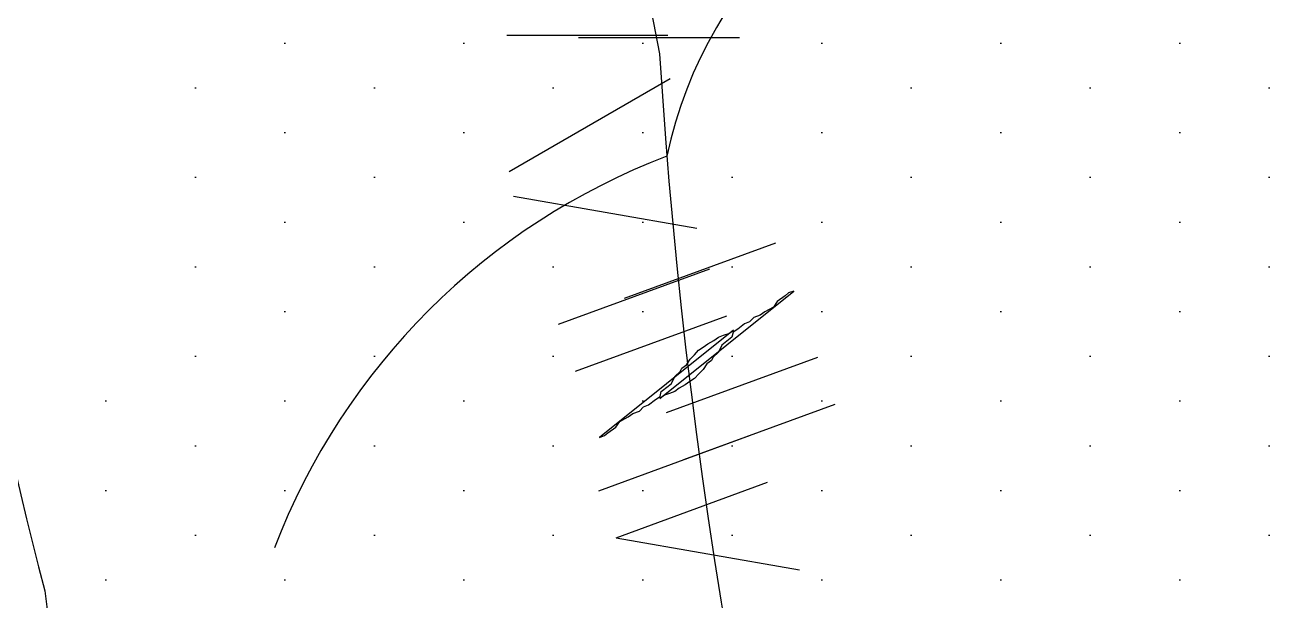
# Model space of a CAD drawing. Extents: x 3694 to 117786, y 20013 to 108631.
# Drawn here: x 25767.5 to 25924.6, y 31915.6 to 31987.5 of the extents above; entities that cross this region are included whole.
import ezdxf

# ---------------------------------------------------------------- set-up
doc = ezdxf.new("R2010")
doc.units = 0
doc.header["$LTSCALE"] = 1000
doc.header["$MEASUREMENT"] = 0
doc.layers.add('家具', color=253, linetype='Continuous')

msp = doc.modelspace()

# ---------------------------------------------------------------- hatches: boundary and pattern name
at = {"layer": '家具'}
h = msp.add_hatch(dxfattribs=at)
h.set_pattern_fill('DOTS', color=8, scale=335.28, angle=-90, style=0)
h.set_pattern_definition([(270, (-1566.307, 12540.708), (-20.955, -10.4775), [0, -20.955])])
edge = h.paths.add_edge_path()
edge.add_spline(control_points=[(25662.78, 31423.88), (25660.95, 31432.93), (25659.17, 31441.96), (25653.73, 31470.37), (25650.3, 31489.66), (25644.36, 31528.06), (25641.9, 31547.1), (25637.31, 31591.67), (25635.43, 31617.28), (25630.67, 31694.98), (25628.65, 31748.09), (25621.73, 31828.79), (25618.79, 31855.84), (25612.72, 31896.46), (25610.41, 31910.01), (25605.13, 31937.08), (25602.13, 31950.67), (25594.77, 31980.14), (25590.33, 31995.87), (25582.63, 32022), (25579.42, 32032.55), (25576.24, 32042.98)], knot_values=[0.007594, 0.007594, 0.007594, 0.007594, 1.009332, 1.009332, 3.166904, 3.166904, 5.324476, 5.324476, 8.146714, 8.146714, 13.786985, 13.786985, 16.607121, 16.607121, 18.017189, 18.017189, 19.427256, 19.427256, 21.1184, 21.1184, 22.28816, 22.28816, 22.28816, 22.28816], degree=3, periodic=0)
edge.add_ellipse((27492.81, 32604.79), major_axis=(-1412.24, 1412.24), ratio=1, start_angle=48.55715, end_angle=61.33744, ccw=False)
edge.add_ellipse((27492.81, 32356.96), major_axis=(-1412.24, 1412.24), ratio=1, start_angle=28.66256, end_angle=41.44285, ccw=False)
edge.add_spline(control_points=[(25576.24, 32918.76), (25579.42, 32929.2), (25582.63, 32939.75), (25590.33, 32965.88), (25594.77, 32981.61), (25602.13, 33011.08), (25605.13, 33024.67), (25610.41, 33051.74), (25612.72, 33065.29), (25618.79, 33105.91), (25621.73, 33132.96), (25626.82, 33192.38), (25628.66, 33224.64), (25630.39, 33256.52)], knot_values=[0.007594, 0.007594, 0.007594, 0.007594, 1.177354, 1.177354, 2.868498, 2.868498, 4.278566, 4.278566, 5.688634, 5.688634, 8.508769, 8.508769, 11.917873, 11.917873, 11.917873, 11.917873], degree=3, periodic=0)
edge.add_ellipse((25636.15, 33278.94), major_axis=(16.38, 16.38), ratio=1, start_angle=210.5825, end_angle=224.1965)
edge.add_ellipse((25771.72, 33642.9), major_axis=(-290.11, 290.11), ratio=1, start_angle=115.6565, end_angle=125.4571)
edge.add_ellipse((24991.43, 33119.5), major_axis=(-510.62, 510.62), ratio=1, start_angle=213.72155, end_angle=234.46982, ccw=False)
edge.add_ellipse((21224.43, 32647.69), major_axis=(-3173.05, 3173.05), ratio=1, start_angle=218.35798, end_angle=229.22468, ccw=False)
edge.add_ellipse((24683.47, 31745.34), major_axis=(-756.09, 756.09), ratio=1, start_angle=220.52221, end_angle=246.00697, ccw=False)
edge.add_ellipse((25763.13, 31635.85), major_axis=(-20.78, 20.78), ratio=1, start_angle=-17.314, end_angle=60.6503)
edge.add_ellipse((26021.41, 31879.25), major_axis=(269.53, 269.53), ratio=1, start_angle=176.2513, end_angle=213.9303)
edge.add_ellipse((26296.87, 31659.29), major_axis=(-269.54, 269.54), ratio=1, start_angle=68.8475, end_angle=70.5636)
edge.add_ellipse((26012.17, 29992.04), major_axis=(1063.44, 1063.44), ratio=1, start_angle=47.25508, end_angle=54.69471)
edge.add_ellipse((25808.49, 31263.72), major_axis=(153.1, 153.1), ratio=1, start_angle=58.2352, end_angle=87.2958)
edge = h.paths.add_edge_path()
edge.add_ellipse((25722.49, 31307.44), major_axis=(-59.62, 59.62), ratio=1, start_angle=82.2821, end_angle=111.8665, ccw=False)
edge.add_ellipse((25771.29, 31335.44), major_axis=(99.2, 99.2), ratio=1, start_angle=154.3192, end_angle=169.3068, ccw=False)
edge.add_ellipse((25896.08, 32846.25), major_axis=(1116.04, 1116.04), ratio=1, start_angle=215.62195, end_angle=236.67588)
edge.add_spline(control_points=[(26215.5, 31300.59), (26215.69, 31298.4), (26216.55, 31288.82), (26217.14, 31278.8), (26217.99, 31269.41)], knot_values=[0, 0, 0, 0, 0.241803, 1.05283, 1.05283, 1.05283, 1.05283], degree=3, periodic=0)
edge.add_ellipse((26255.9, 31272.71), major_axis=(-26.91, 26.91), ratio=1, start_angle=49.7272, end_angle=121.2232)
edge.add_ellipse((25925.72, 35279.25), major_axis=(2868.19, 2868.19), ratio=1, start_angle=221.65955, end_angle=229.54069, ccw=False)
edge = h.paths.add_edge_path()
edge.add_ellipse((25722.49, 33654.3), major_axis=(59.62, 59.62), ratio=1, start_angle=68.1335, end_angle=97.7179, ccw=False)
edge.add_ellipse((25925.72, 29682.5), major_axis=(-2868.19, 2868.19), ratio=1, start_angle=310.4559, end_angle=318.34045, ccw=False)
edge.add_ellipse((26256.08, 33689.01), major_axis=(-26.91, 26.91), ratio=1, start_angle=-31.3236, end_angle=40.0165)
edge.add_spline(control_points=[(26218.17, 33692.31), (26217.83, 33688.62), (26217.56, 33685.18), (26217.31, 33681.92)], knot_values=[0, 0, 0, 0, 0.318986, 0.318986, 0.318986, 0.318986], degree=3, periodic=0)
edge.add_ellipse((25787.82, 30136.05), major_axis=(-2525.63, 2525.63), ratio=1, start_angle=-51.90623, end_angle=-42.87541)
edge = h.paths.add_edge_path()
edge.add_ellipse((25936.38, 33218.45), major_axis=(221.16, 221.16), ratio=1, start_angle=249.068, end_angle=320.144, ccw=False)
edge.add_ellipse((25845.66, 32959.01), major_axis=(-155.45, 155.45), ratio=1, start_angle=155.1189, end_angle=218.1718, ccw=False)
edge.add_ellipse((26469.11, 32583.91), major_axis=(405.32, 405.32), ratio=1, start_angle=117.88643, end_angle=164.47377)
edge.add_ellipse((25759.1, 32002.77), major_axis=(258.82, 258.82), ratio=1, start_angle=319.4937, end_angle=369.8017, ccw=False)
edge.add_ellipse((26033.54, 31769.3), major_axis=(196.09, 196.09), ratio=1, start_angle=323.3076, end_angle=385.9615, ccw=False)
edge.add_ellipse((25947.61, 31313.07), major_axis=(433.68, 433.68), ratio=1, start_angle=340.12182, end_angle=369.01888, ccw=False)
edge.add_ellipse((10815.44, 32429.69), major_axis=(-11109.23, 11109.23), ratio=1, start_angle=221.285609, end_angle=221.875833, ccw=False)
edge.add_spline(control_points=[(26493.26, 31411.9), (26486.23, 31411.45), (26479.08, 31411.35), (26471.58, 31411.63)], knot_values=[2.29351, 2.29351, 2.29351, 2.29351, 2.979733, 2.979733, 2.979733, 2.979733], degree=3, periodic=0)
edge.add_spline(control_points=[(26471.58, 31411.63), (26467.36, 31411.79), (26456, 31412.52), (26440.03, 31414.58), (26443.69, 31428.33), (26439.95, 31432.1), (26437.17, 31433.68)], knot_values=[2.979733, 2.979733, 2.979733, 2.979733, 3.365456, 3.990522, 4.278466, 4.605763, 4.605763, 4.605763, 4.605763], degree=3, periodic=0)
edge.add_spline(control_points=[(26437.17, 31433.68), (26434.39, 31435.26), (26430.81, 31436.41), (26427.23, 31437.56)], knot_values=[4.605763, 4.605763, 4.605763, 4.605763, 4.934211, 4.934211, 4.934211, 4.934211], degree=3, periodic=0)
edge.add_ellipse((26012.17, 29992.04), major_axis=(-1063.44, 1063.44), ratio=1, start_angle=-61.02051, end_angle=-52.79563)
edge.add_ellipse((26083.49, 31751.85), major_axis=(-212.58, 212.58), ratio=1, start_angle=161.1869, end_angle=194.3664)
edge.add_ellipse((26083.4, 31433.23), major_axis=(217.18, 217.18), ratio=1, start_angle=347.5897, end_angle=388.9748)
edge.add_ellipse((25731.36, 31559.84), major_axis=(331.09, 331.09), ratio=1, start_angle=336.1037, end_angle=362.1536)
edge.add_ellipse((26298.48, 31544.49), major_axis=(-308.61, 308.61), ratio=1, start_angle=-10.2604, end_angle=-2.0534)
edge.add_spline(control_points=[(26001.12, 31863.96), (25992.17, 31856.91), (25969.73, 31839.24), (25979.5, 31902.48), (25956.49, 31937.54), (25929.27, 31997.14), (25961.86, 32062.77), (25942.62, 32144.53), (25926.68, 32231.36), (25867, 32267.5), (25858.38, 32323.05), (25825.52, 32311.22), (25824.03, 32328.39), (25823.35, 32337.33)], knot_values=[28.726228, 28.726228, 28.726228, 28.726228, 29.65137, 31.045535, 32.970907, 34.80046, 37.537981, 40.132447, 43.737998, 46.299248, 47.538816, 48.20545, 48.984057, 48.984057, 48.984057, 48.984057], degree=3, periodic=0)
edge.add_ellipse((32110.24, 32499.07), major_axis=(-4446.97, 4446.97), ratio=1, start_angle=42.846266, end_angle=46.473696, ccw=False)
edge.add_spline(control_points=[(25825.72, 32735.41), (25827.12, 32749.3), (25830.3, 32773.8), (25873.86, 32804.82), (25894.59, 32873.4), (25930.04, 32937.04), (25918.78, 33008.53), (25955.54, 33031.18), (25987.9, 33118.04), (25988.47, 33096.8)], knot_values=[0, 0, 0, 0, 1.426784, 2.507846, 5.446644, 8.794162, 10.36551, 12.195062, 14.476347, 14.476347, 14.476347, 14.476347], degree=3, periodic=0)
edge.add_ellipse((25595.37, 33351.18), major_axis=(-331.09, 331.09), ratio=1, start_angle=192.0923, end_angle=216.81)
edge.add_ellipse((25910.2, 33553.27), major_axis=(217.18, 217.18), ratio=1, start_angle=253.939, end_angle=295.324)
edge.add_ellipse((25981.51, 33242.73), major_axis=(-212.58, 212.58), ratio=1, start_angle=268.5473, end_angle=274.8553)
edge.add_ellipse((26015.71, 34854.62), major_axis=(-983.78, 983.78), ratio=1, start_angle=141.58816, end_angle=151.91197)
edge.add_spline(control_points=[(26420.43, 33523.52), (26425.94, 33525.33), (26431.45, 33527.14), (26434.04, 33530.52)], knot_values=[4.42753, 4.42753, 4.42753, 4.42753, 4.934211, 4.934211, 4.934211, 4.934211], degree=3, periodic=0)
edge.add_ellipse((25941.61, 33650.24), major_axis=(-358.34, 358.34), ratio=1, start_angle=172.1836, end_angle=211.3352, ccw=False)
h = msp.add_hatch(dxfattribs=at)
h.set_pattern_fill('DOTS', color=8, scale=178.816, angle=-90, style=0)
h.set_pattern_definition([(90, (9862.895, 42244.804), (-11.176, 5.588), [0, -11.176])])
edge = h.paths.add_edge_path(flags=17)
edge.add_ellipse((25770.76, 31940.75), major_axis=(23.26, 23.26), ratio=1, start_angle=292.7744, end_angle=342.5706, ccw=False)
edge.add_ellipse((25877.72, 31891.93), major_axis=(-59.9, 59.9), ratio=1, start_angle=-24.1656, end_angle=19.5752, ccw=False)
edge.add_ellipse((25835.65, 31926.07), major_axis=(32.95, 32.95), ratio=1, start_angle=30.1589, end_angle=95.0784)
edge = h.paths.add_edge_path(flags=17)
edge.add_ellipse((26526.18, 32025.56), major_axis=(481.37, 481.37), ratio=1, start_angle=138.85307, end_angle=139.58773)
edge.add_ellipse((25901.27, 31959.73), major_axis=(38.8, 38.8), ratio=1, start_angle=51.5394, end_angle=123.0337, ccw=False)
edge.add_ellipse((25893.16, 32035.56), major_axis=(15.13, 15.13), ratio=1, start_angle=92.9898, end_angle=229.9978, ccw=False)
edge.add_ellipse((25937.71, 31982.14), major_axis=(-64.2, 64.2), ratio=1, start_angle=-3.2565, end_angle=46.4651)
edge = h.paths.add_edge_path()
edge.add_ellipse((26109.75, 31957.64), major_axis=(-242.04, 242.04), ratio=1, start_angle=51.8502, end_angle=101.4606)
edge.add_spline(control_points=[(25920.63, 31672.33), (25928.57, 31665.75), (25938.68, 31657.38), (25947.26, 31663), (25948.99, 31664.59)], knot_values=[0, 0, 0, 0, 1.422385, 1.810205, 1.810205, 1.810205, 1.810205], degree=3, periodic=0)
edge.add_ellipse((26526.18, 32025.56), major_axis=(481.37, 481.37), ratio=1, start_angle=162.42863, end_angle=167.02149, ccw=False)
edge.add_ellipse((26083.14, 31971.61), major_axis=(216.1, 216.1), ratio=1, start_angle=142.0668, end_angle=193.1655, ccw=False)
edge.add_ellipse((26237.11, 32036.47), major_axis=(-331.35, 331.35), ratio=1, start_angle=14.7434, end_angle=57.629, ccw=False)
edge.add_ellipse((26826.76, 32177.3), major_axis=(706.38, 706.38), ratio=1, start_angle=126.92238, end_angle=129.52687, ccw=False)
edge.add_spline(control_points=[(25837.7, 32317.67), (25833.98, 32317.84), (25822.7, 32315.68), (25819.81, 32303.98), (25817.86, 32296.09)], knot_values=[0, 0, 0, 0, 0.581976, 1.791185, 1.791185, 1.791185, 1.791185], degree=3, periodic=0)
edge.add_ellipse((26267.7, 32046.54), major_axis=(-363.75, 363.75), ratio=1, start_angle=15.9802, end_angle=59.6064)
edge = h.paths.add_edge_path()
edge.add_spline(control_points=[(25861.65, 32298.02), (25857.77, 32305.02), (25852.38, 32314.76), (25840.88, 32317.53), (25837.7, 32317.67)], knot_values=[1.791185, 1.791185, 1.791185, 1.791185, 3.069002, 3.567392, 3.567392, 3.567392, 3.567392], degree=3, periodic=0)
edge.add_ellipse((26826.76, 32177.3), major_axis=(-706.38, 706.38), ratio=1, start_angle=36.92238, end_angle=39.52687)
edge.add_ellipse((25526.81, 32018.32), major_axis=(-281.07, 281.07), ratio=1, start_angle=221.0682, end_angle=264.7664, ccw=False)
edge.add_ellipse((25520.81, 31853.57), major_axis=(-300.8, 300.8), ratio=1, start_angle=205.5567, end_angle=243.8578, ccw=False)
edge.add_ellipse((26526.18, 32025.56), major_axis=(481.37, 481.37), ratio=1, start_angle=162.42863, end_angle=167.02149)
edge.add_spline(control_points=[(25948.99, 31664.59), (25951.6, 31667.01), (25958.73, 31677.03), (25961.86, 31686.85), (25963.95, 31693.45)], knot_values=[1.810205, 1.810205, 1.810205, 1.810205, 2.398758, 3.598447, 3.598447, 3.598447, 3.598447], degree=3, periodic=0)
edge.add_ellipse((25593.65, 31811.45), major_axis=(-274.82, 274.82), ratio=1, start_angle=207.3247, end_angle=252.1485)
edge.add_ellipse((25649.2, 32080.14), major_axis=(-215.18, 215.18), ratio=1, start_angle=207.5325, end_angle=270.7223)

# ---------------------------------------------------------------- linework, layer by layer
at = {"layer": '家具', "color": 8, "linetype": 'Continuous'}
for p, q in [((25847.72, 31986.18, 0), (25827.59, 31986.18, 0)), ((25847.72, 31986.18, 0), (25827.59, 31986.18, 0)), ((25847.72, 31986.18, 0), (25827.59, 31986.18, 0)), ((25847.72, 31986.18, 0), (25827.59, 31986.18, 0)), ((25836.53, 31985.95, 0), (25856.66, 31985.95, 0)), ((25836.53, 31985.95, 0), (25856.66, 31985.95, 0)), ((25836.53, 31985.95, 0), (25856.66, 31985.95, 0)), ((25836.53, 31985.95, 0), (25856.66, 31985.95, 0)), ((25827.88, 31969.19, 0), (25848.01, 31980.81, 0)), ((25827.88, 31969.19, 0), (25848.01, 31980.81, 0)), ((25827.88, 31969.19, 0), (25848.01, 31980.81, 0)), ((25828.42, 31966.13, 0), (25851.32, 31962.14, 0)), ((25828.42, 31966.13, 0), (25851.32, 31962.14, 0)), ((25828.42, 31966.13, 0), (25851.32, 31962.14, 0)), ((25842.31, 31953.37, 0), (25861.21, 31960.3, 0)), ((25842.31, 31953.37, 0), (25861.21, 31960.3, 0)), ((25842.31, 31953.37, 0), (25861.21, 31960.3, 0)), ((25842.31, 31953.37, 0), (25861.21, 31960.3, 0)), ((25852.9, 31957.01, 0), (25834, 31950.08, 0)), ((25852.9, 31957.01, 0), (25834, 31950.08, 0)), ((25852.9, 31957.01, 0), (25834, 31950.08, 0)), ((25852.9, 31957.01, 0), (25834, 31950.08, 0)), ((25846.7, 31940.86, 0), (25863.43, 31954.26, 0)), ((25846.7, 31940.86, 0), (25863.43, 31954.26, 0)), ((25846.7, 31940.86, 0), (25863.43, 31954.26, 0)), ((25846.7, 31940.86, 0), (25863.43, 31954.26, 0)), ((25863.43, 31954.26, 0), (25862.78, 31954.03, 0)), ((25863.43, 31954.26, 0), (25862.78, 31954.03, 0)), ((25863.43, 31954.26, 0), (25862.78, 31954.03, 0)), ((25863.43, 31954.26, 0), (25862.78, 31954.03, 0)), ((25861.36, 31952.96, 0), (25860.89, 31952.24, 0)), ((25861.36, 31952.96, 0), (25860.89, 31952.24, 0)), ((25861.36, 31952.96, 0), (25860.89, 31952.24, 0)), ((25861.36, 31952.96, 0), (25860.89, 31952.24, 0)), ((25862.36, 31953.69, 0), (25861.36, 31952.96, 0)), ((25862.36, 31953.69, 0), (25861.36, 31952.96, 0)), ((25862.36, 31953.69, 0), (25861.36, 31952.96, 0)), ((25862.36, 31953.69, 0), (25861.36, 31952.96, 0)), ((25862.78, 31954.03, 0), (25862.36, 31953.69, 0)), ((25862.78, 31954.03, 0), (25862.36, 31953.69, 0)), ((25862.78, 31954.03, 0), (25862.36, 31953.69, 0)), ((25862.78, 31954.03, 0), (25862.36, 31953.69, 0)), ((25855.05, 31951.13, 0), (25836.15, 31944.21, 0)), ((25855.05, 31951.13, 0), (25836.15, 31944.21, 0)), ((25855.05, 31951.13, 0), (25836.15, 31944.21, 0)), ((25855.05, 31951.13, 0), (25836.15, 31944.21, 0)), ((25859.25, 31951.27, 0), (25858.44, 31950.98, 0)), ((25859.25, 31951.27, 0), (25858.44, 31950.98, 0)), ((25859.25, 31951.27, 0), (25858.44, 31950.98, 0)), ((25859.25, 31951.27, 0), (25858.44, 31950.98, 0)), ((25859.83, 31951.67, 0), (25859.25, 31951.27, 0)), ((25859.83, 31951.67, 0), (25859.25, 31951.27, 0)), ((25859.83, 31951.67, 0), (25859.25, 31951.27, 0)), ((25859.83, 31951.67, 0), (25859.25, 31951.27, 0)), ((25860.89, 31952.24, 0), (25859.83, 31951.67, 0)), ((25860.89, 31952.24, 0), (25859.83, 31951.67, 0)), ((25860.89, 31952.24, 0), (25859.83, 31951.67, 0)), ((25860.89, 31952.24, 0), (25859.83, 31951.67, 0)), ((25856.43, 31949.52, 0), (25855.85, 31949.12, 0)), ((25856.43, 31949.52, 0), (25855.85, 31949.12, 0)), ((25856.43, 31949.52, 0), (25855.85, 31949.12, 0)), ((25856.43, 31949.52, 0), (25855.85, 31949.12, 0)), ((25857.28, 31950.19, 0), (25856.43, 31949.52, 0)), ((25857.28, 31950.19, 0), (25856.43, 31949.52, 0)), ((25857.28, 31950.19, 0), (25856.43, 31949.52, 0)), ((25857.28, 31950.19, 0), (25856.43, 31949.52, 0)), ((25857.92, 31950.43, 0), (25857.28, 31950.19, 0)), ((25857.92, 31950.43, 0), (25857.28, 31950.19, 0)), ((25857.92, 31950.43, 0), (25857.28, 31950.19, 0)), ((25857.92, 31950.43, 0), (25857.28, 31950.19, 0)), ((25858.44, 31950.98, 0), (25857.92, 31950.43, 0)), ((25858.44, 31950.98, 0), (25857.92, 31950.43, 0)), ((25858.44, 31950.98, 0), (25857.92, 31950.43, 0)), ((25858.44, 31950.98, 0), (25857.92, 31950.43, 0)), ((25855.9, 31949.37, 0), (25839.17, 31935.97, 0)), ((25855.9, 31949.37, 0), (25839.17, 31935.97, 0)), ((25855.9, 31949.37, 0), (25839.17, 31935.97, 0)), ((25855.9, 31949.37, 0), (25839.17, 31935.97, 0)), ((25852.71, 31947.66, 0), (25853.45, 31948.11, 0)), ((25852.71, 31947.66, 0), (25853.45, 31948.11, 0)), ((25852.71, 31947.66, 0), (25853.45, 31948.11, 0)), ((25852.71, 31947.66, 0), (25853.45, 31948.11, 0)), ((25853.45, 31948.11, 0), (25854.03, 31948.51, 0)), ((25853.45, 31948.11, 0), (25854.03, 31948.51, 0)), ((25853.45, 31948.11, 0), (25854.03, 31948.51, 0)), ((25853.45, 31948.11, 0), (25854.03, 31948.51, 0)), ((25854.03, 31948.51, 0), (25854.67, 31948.74, 0)), ((25854.03, 31948.51, 0), (25854.67, 31948.74, 0)), ((25854.03, 31948.51, 0), (25854.67, 31948.74, 0)), ((25854.03, 31948.51, 0), (25854.67, 31948.74, 0)), ((25854.86, 31947.85, 0), (25854.44, 31947.51, 0)), ((25854.86, 31947.85, 0), (25854.44, 31947.51, 0)), ((25854.86, 31947.85, 0), (25854.44, 31947.51, 0)), ((25854.86, 31947.85, 0), (25854.44, 31947.51, 0)), ((25854.67, 31948.74, 0), (25855.31, 31948.98, 0)), ((25854.67, 31948.74, 0), (25855.31, 31948.98, 0)), ((25854.67, 31948.74, 0), (25855.31, 31948.98, 0)), ((25854.67, 31948.74, 0), (25855.31, 31948.98, 0)), ((25855.71, 31948.52, 0), (25854.86, 31947.85, 0)), ((25855.71, 31948.52, 0), (25854.86, 31947.85, 0)), ((25855.71, 31948.52, 0), (25854.86, 31947.85, 0)), ((25855.71, 31948.52, 0), (25854.86, 31947.85, 0)), ((25855.31, 31948.98, 0), (25855.9, 31949.37, 0)), ((25855.31, 31948.98, 0), (25855.9, 31949.37, 0)), ((25855.31, 31948.98, 0), (25855.9, 31949.37, 0)), ((25855.31, 31948.98, 0), (25855.9, 31949.37, 0)), ((25855.85, 31949.12, 0), (25855.71, 31948.52, 0)), ((25855.85, 31949.12, 0), (25855.71, 31948.52, 0)), ((25855.85, 31949.12, 0), (25855.71, 31948.52, 0)), ((25855.85, 31949.12, 0), (25855.71, 31948.52, 0)), ((25850.49, 31945.76, 0), (25851.02, 31946.31, 0)), ((25850.49, 31945.76, 0), (25851.02, 31946.31, 0)), ((25850.49, 31945.76, 0), (25851.02, 31946.31, 0)), ((25850.49, 31945.76, 0), (25851.02, 31946.31, 0)), ((25851.02, 31946.31, 0), (25851.54, 31946.87, 0)), ((25851.02, 31946.31, 0), (25851.54, 31946.87, 0)), ((25851.02, 31946.31, 0), (25851.54, 31946.87, 0)), ((25851.02, 31946.31, 0), (25851.54, 31946.87, 0)), ((25851.54, 31946.87, 0), (25852.12, 31947.26, 0)), ((25851.54, 31946.87, 0), (25852.12, 31947.26, 0)), ((25851.54, 31946.87, 0), (25852.12, 31947.26, 0)), ((25851.54, 31946.87, 0), (25852.12, 31947.26, 0)), ((25852.12, 31947.26, 0), (25852.71, 31947.66, 0)), ((25852.12, 31947.26, 0), (25852.71, 31947.66, 0)), ((25852.12, 31947.26, 0), (25852.71, 31947.66, 0)), ((25852.12, 31947.26, 0), (25852.71, 31947.66, 0)), ((25854.03, 31946.64, 0), (25853.35, 31946.02, 0)), ((25854.03, 31946.64, 0), (25853.35, 31946.02, 0)), ((25854.03, 31946.64, 0), (25853.35, 31946.02, 0)), ((25854.03, 31946.64, 0), (25853.35, 31946.02, 0)), ((25854.44, 31947.51, 0), (25854.03, 31946.64, 0)), ((25854.44, 31947.51, 0), (25854.03, 31946.64, 0)), ((25854.44, 31947.51, 0), (25854.03, 31946.64, 0)), ((25854.44, 31947.51, 0), (25854.03, 31946.64, 0)), ((25847.54, 31939.1, 0), (25866.44, 31946.02, 0)), ((25847.54, 31939.1, 0), (25866.44, 31946.02, 0)), ((25847.54, 31939.1, 0), (25866.44, 31946.02, 0)), ((25847.54, 31939.1, 0), (25866.44, 31946.02, 0)), ((25849.44, 31944.65, 0), (25850.03, 31945.04, 0)), ((25849.44, 31944.65, 0), (25850.03, 31945.04, 0)), ((25849.44, 31944.65, 0), (25850.03, 31945.04, 0)), ((25849.44, 31944.65, 0), (25850.03, 31945.04, 0)), ((25850.03, 31945.04, 0), (25850.49, 31945.76, 0)), ((25850.03, 31945.04, 0), (25850.49, 31945.76, 0)), ((25850.03, 31945.04, 0), (25850.49, 31945.76, 0)), ((25850.03, 31945.04, 0), (25850.49, 31945.76, 0)), ((25852.56, 31945.19, 0), (25852.1, 31944.47, 0)), ((25852.56, 31945.19, 0), (25852.1, 31944.47, 0)), ((25852.56, 31945.19, 0), (25852.1, 31944.47, 0)), ((25852.56, 31945.19, 0), (25852.1, 31944.47, 0)), ((25853.15, 31945.59, 0), (25852.56, 31945.19, 0)), ((25853.15, 31945.59, 0), (25852.56, 31945.19, 0)), ((25853.15, 31945.59, 0), (25852.56, 31945.19, 0)), ((25853.15, 31945.59, 0), (25852.56, 31945.19, 0)), ((25853.35, 31946.02, 0), (25853.15, 31945.59, 0)), ((25853.35, 31946.02, 0), (25853.15, 31945.59, 0)), ((25853.35, 31946.02, 0), (25853.15, 31945.59, 0)), ((25853.35, 31946.02, 0), (25853.15, 31945.59, 0)), ((25848.15, 31942.72, 0), (25848.56, 31943.59, 0)), ((25848.15, 31942.72, 0), (25848.56, 31943.59, 0)), ((25848.15, 31942.72, 0), (25848.56, 31943.59, 0)), ((25848.15, 31942.72, 0), (25848.56, 31943.59, 0)), ((25848.56, 31943.59, 0), (25849.24, 31944.21, 0)), ((25848.56, 31943.59, 0), (25849.24, 31944.21, 0)), ((25848.56, 31943.59, 0), (25849.24, 31944.21, 0)), ((25848.56, 31943.59, 0), (25849.24, 31944.21, 0)), ((25849.24, 31944.21, 0), (25849.44, 31944.65, 0)), ((25849.24, 31944.21, 0), (25849.44, 31944.65, 0)), ((25849.24, 31944.21, 0), (25849.44, 31944.65, 0)), ((25849.24, 31944.21, 0), (25849.44, 31944.65, 0)), ((25851.05, 31943.36, 0), (25850.47, 31942.97, 0)), ((25851.05, 31943.36, 0), (25850.47, 31942.97, 0)), ((25851.05, 31943.36, 0), (25850.47, 31942.97, 0)), ((25851.05, 31943.36, 0), (25850.47, 31942.97, 0)), ((25851.58, 31943.92, 0), (25851.05, 31943.36, 0)), ((25851.58, 31943.92, 0), (25851.05, 31943.36, 0)), ((25851.58, 31943.92, 0), (25851.05, 31943.36, 0)), ((25851.58, 31943.92, 0), (25851.05, 31943.36, 0)), ((25852.1, 31944.47, 0), (25851.58, 31943.92, 0)), ((25852.1, 31944.47, 0), (25851.58, 31943.92, 0)), ((25852.1, 31944.47, 0), (25851.58, 31943.92, 0)), ((25852.1, 31944.47, 0), (25851.58, 31943.92, 0)), ((25846.74, 31941.11, 0), (25846.88, 31941.71, 0)), ((25846.74, 31941.11, 0), (25846.88, 31941.71, 0)), ((25846.74, 31941.11, 0), (25846.88, 31941.71, 0)), ((25846.74, 31941.11, 0), (25846.88, 31941.71, 0)), ((25846.88, 31941.71, 0), (25847.73, 31942.38, 0)), ((25846.88, 31941.71, 0), (25847.73, 31942.38, 0)), ((25846.88, 31941.71, 0), (25847.73, 31942.38, 0)), ((25846.88, 31941.71, 0), (25847.73, 31942.38, 0)), ((25847.73, 31942.38, 0), (25848.15, 31942.72, 0)), ((25847.73, 31942.38, 0), (25848.15, 31942.72, 0)), ((25847.73, 31942.38, 0), (25848.15, 31942.72, 0)), ((25847.73, 31942.38, 0), (25848.15, 31942.72, 0)), ((25848.56, 31941.72, 0), (25847.92, 31941.49, 0)), ((25848.56, 31941.72, 0), (25847.92, 31941.49, 0)), ((25848.56, 31941.72, 0), (25847.92, 31941.49, 0)), ((25848.56, 31941.72, 0), (25847.92, 31941.49, 0)), ((25849.14, 31942.12, 0), (25848.56, 31941.72, 0)), ((25849.14, 31942.12, 0), (25848.56, 31941.72, 0)), ((25849.14, 31942.12, 0), (25848.56, 31941.72, 0)), ((25849.14, 31942.12, 0), (25848.56, 31941.72, 0)), ((25849.89, 31942.57, 0), (25849.14, 31942.12, 0)), ((25849.89, 31942.57, 0), (25849.14, 31942.12, 0)), ((25849.89, 31942.57, 0), (25849.14, 31942.12, 0)), ((25849.89, 31942.57, 0), (25849.14, 31942.12, 0)), ((25850.47, 31942.97, 0), (25849.89, 31942.57, 0)), ((25850.47, 31942.97, 0), (25849.89, 31942.57, 0)), ((25850.47, 31942.97, 0), (25849.89, 31942.57, 0)), ((25850.47, 31942.97, 0), (25849.89, 31942.57, 0)), ((25844.67, 31939.8, 0), (25845.31, 31940.04, 0)), ((25844.67, 31939.8, 0), (25845.31, 31940.04, 0)), ((25844.67, 31939.8, 0), (25845.31, 31940.04, 0)), ((25844.67, 31939.8, 0), (25845.31, 31940.04, 0)), ((25845.31, 31940.04, 0), (25846.16, 31940.71, 0)), ((25845.31, 31940.04, 0), (25846.16, 31940.71, 0)), ((25845.31, 31940.04, 0), (25846.16, 31940.71, 0)), ((25845.31, 31940.04, 0), (25846.16, 31940.71, 0)), ((25846.16, 31940.71, 0), (25846.74, 31941.11, 0)), ((25846.16, 31940.71, 0), (25846.74, 31941.11, 0)), ((25846.16, 31940.71, 0), (25846.74, 31941.11, 0)), ((25846.16, 31940.71, 0), (25846.74, 31941.11, 0)), ((25847.28, 31941.25, 0), (25846.7, 31940.86, 0)), ((25847.28, 31941.25, 0), (25846.7, 31940.86, 0)), ((25847.28, 31941.25, 0), (25846.7, 31940.86, 0)), ((25847.28, 31941.25, 0), (25846.7, 31940.86, 0)), ((25847.92, 31941.49, 0), (25847.28, 31941.25, 0)), ((25847.92, 31941.49, 0), (25847.28, 31941.25, 0)), ((25847.92, 31941.49, 0), (25847.28, 31941.25, 0)), ((25847.92, 31941.49, 0), (25847.28, 31941.25, 0)), ((25849.69, 31933.22, 0), (25868.6, 31940.15, 0)), ((25849.69, 31933.22, 0), (25868.6, 31940.15, 0)), ((25849.69, 31933.22, 0), (25868.6, 31940.15, 0)), ((25849.69, 31933.22, 0), (25868.6, 31940.15, 0)), ((25841.7, 31937.99, 0), (25842.76, 31938.56, 0)), ((25841.7, 31937.99, 0), (25842.76, 31938.56, 0)), ((25841.7, 31937.99, 0), (25842.76, 31938.56, 0)), ((25841.7, 31937.99, 0), (25842.76, 31938.56, 0)), ((25842.76, 31938.56, 0), (25843.35, 31938.96, 0)), ((25842.76, 31938.56, 0), (25843.35, 31938.96, 0)), ((25842.76, 31938.56, 0), (25843.35, 31938.96, 0)), ((25842.76, 31938.56, 0), (25843.35, 31938.96, 0)), ((25843.35, 31938.96, 0), (25844.15, 31939.25, 0)), ((25843.35, 31938.96, 0), (25844.15, 31939.25, 0)), ((25843.35, 31938.96, 0), (25844.15, 31939.25, 0)), ((25843.35, 31938.96, 0), (25844.15, 31939.25, 0)), ((25844.15, 31939.25, 0), (25844.67, 31939.8, 0)), ((25844.15, 31939.25, 0), (25844.67, 31939.8, 0)), ((25844.15, 31939.25, 0), (25844.67, 31939.8, 0)), ((25844.15, 31939.25, 0), (25844.67, 31939.8, 0)), ((25840.23, 31936.54, 0), (25841.23, 31937.27, 0)), ((25840.23, 31936.54, 0), (25841.23, 31937.27, 0)), ((25840.23, 31936.54, 0), (25841.23, 31937.27, 0)), ((25840.23, 31936.54, 0), (25841.23, 31937.27, 0)), ((25841.23, 31937.27, 0), (25841.7, 31937.99, 0)), ((25841.23, 31937.27, 0), (25841.7, 31937.99, 0)), ((25841.23, 31937.27, 0), (25841.7, 31937.99, 0)), ((25841.23, 31937.27, 0), (25841.7, 31937.99, 0)), ((25839.1, 31929.33, 0), (25858.01, 31936.25, 0)), ((25839.1, 31929.33, 0), (25858.01, 31936.25, 0)), ((25839.1, 31929.33, 0), (25858.01, 31936.25, 0)), ((25839.1, 31929.33, 0), (25858.01, 31936.25, 0)), ((25839.17, 31935.97, 0), (25839.81, 31936.21, 0)), ((25839.17, 31935.97, 0), (25839.81, 31936.21, 0)), ((25839.17, 31935.97, 0), (25839.81, 31936.21, 0)), ((25839.17, 31935.97, 0), (25839.81, 31936.21, 0)), ((25839.81, 31936.21, 0), (25840.23, 31936.54, 0)), ((25839.81, 31936.21, 0), (25840.23, 31936.54, 0)), ((25839.81, 31936.21, 0), (25840.23, 31936.54, 0)), ((25839.81, 31936.21, 0), (25840.23, 31936.54, 0)), ((25841.26, 31923.45, 0), (25860.16, 31930.38, 0)), ((25841.26, 31923.45, 0), (25860.16, 31930.38, 0)), ((25841.26, 31923.45, 0), (25860.16, 31930.38, 0)), ((25841.26, 31923.45, 0), (25860.16, 31930.38, 0)), ((25841.26, 31923.45, 0), (25864.16, 31919.46, 0)), ((25841.26, 31923.45, 0), (25864.16, 31919.46, 0)), ((25841.26, 31923.45, 0), (25864.16, 31919.46, 0))]:
    msp.add_line(p, q, dxfattribs=at)
at = {"layer": '家具'}
for centre, radius, start, end in [((26826.76, 32177.3, 0), 998.97, 171.92238, 191.16152), ((26267.7, 32046.54, 0), 514.43, 150.9802, 194.6064), ((25901.27, 31959.73, 0), 54.87, 96.5394, 168.0337), ((26526.18, 32025.56, 0), 680.77, 183.50652, 212.02149), ((25877.72, 31891.93, 0), 84.72, 110.8344, 159.0705), ((26109.75, 31957.64, 0), 342.29, 186.8502, 236.4606)]:
    msp.add_arc(centre, radius, start, end, dxfattribs=at)

doc.saveas('drawing.dxf')
